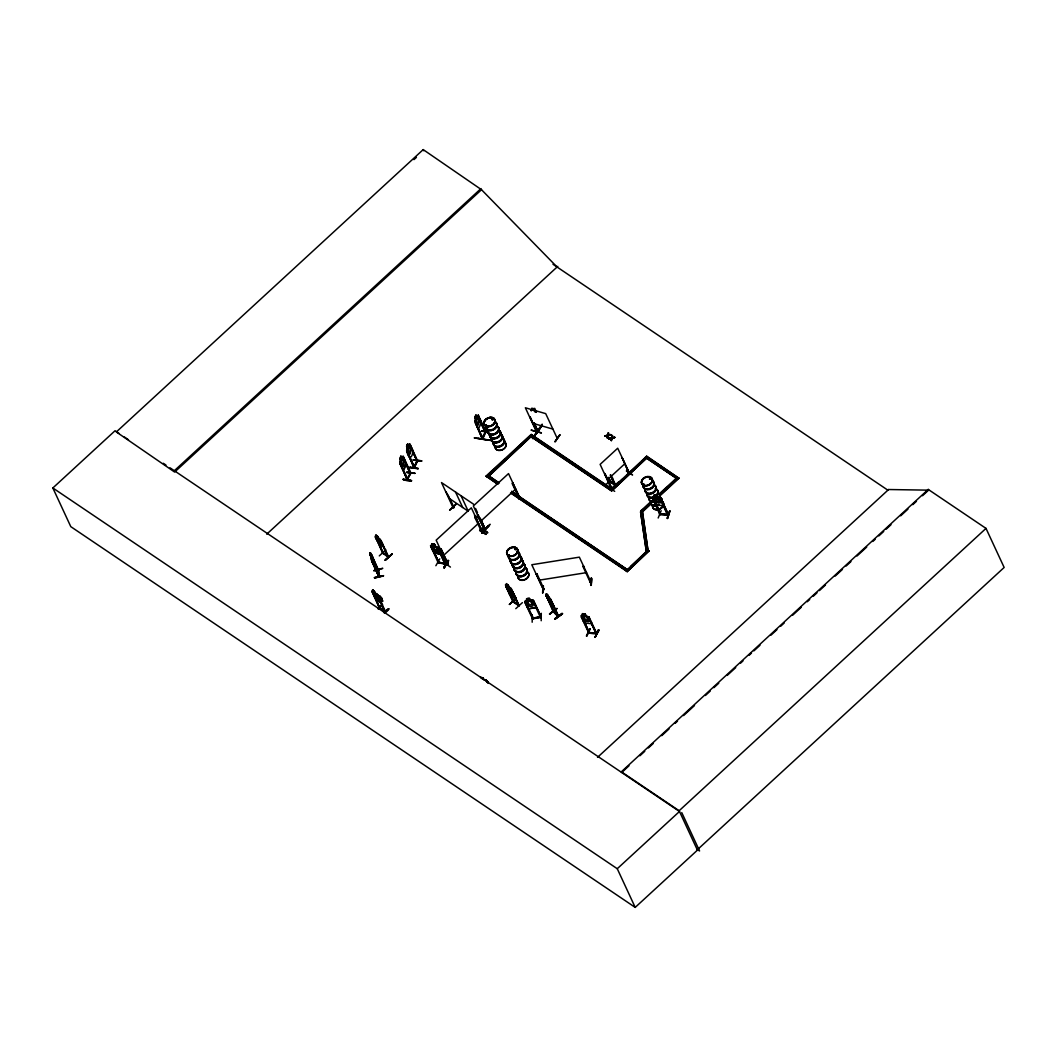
<?xml version="1.0" encoding="UTF-8"?>
<svg xmlns="http://www.w3.org/2000/svg" width="1057" height="1057" viewBox="0 0 1057 1057"><rect width="100%" height="100%" fill="white"/><g stroke="black" fill="none" stroke-linecap="round" stroke-linejoin="round"><path stroke-width="1.5" d="M444.31 562.773L450.441 567.081M481.609 528.804L487.739 532.82L481.503 528.526M535.82 605.555L535.701 607.564L528.923 608.806L527.047 607.101M535.82 605.476L535.793 607.616L528.923 608.74M412.891 451.947L412.296 449.225L412.891 451.947C410.393 466.243 403.061 447.415 409.323 444.297M406.747 449.82L406.628 451.233M475.095 420.95L482.639 439.065L475.069 422.298L474.963 420.911L478.319 415.242L481.199 423.051L478.596 428.627L477.381 427.464M525.461 601.116L524.668 601.909L532.569 618.9L533.375 618.689L526.109 602.992L525.303 603.124L533.389 618.437L533.032 617.83L532.398 618.609L541.316 617.05M527.417 600.852C523.849 598.262 530.799 596.848 530.138 600.376L531.909 600.667L533.547 604.221L532.794 606.005L530.059 606.48L527.892 605.212L526.241 601.658L527.417 600.772L525.395 601.05L533.375 600.495M532.213 599.94L530.218 600.284L529.332 598.315M532.173 622.229L532.305 614.883M533.243 601.75L534.049 601.605L533.243 601.75L540.497 617.513L541.303 617.301L533.455 600.376L532.213 599.861M533.204 618.041L540.061 616.667M540.048 616.905L540.497 617.473L540.114 616.601M541.197 620.736L541.276 613.285M629.219 472.677L617.711 448.221L600.125 464.393L611.633 489.299M536.163 573.885L536.969 573.753L536.163 573.885L543.351 589.357L544.223 589.172L543.258 589.37M542.598 593.109L542.954 585.961M543.417 585.922L542.902 592.752M543.866 588.643L544.038 589.568L543.179 588.709M582.922 566.446L583.728 566.314L582.922 566.446L590.176 582.209L590.982 582.011L579.355 557.158L531.79 564.742L543.417 589.661L544.144 589.476L536.969 573.753M589.806 581.773L590.004 581.918M590.929 582.063L589.766 581.324M590.718 585.142C590.321 570.925 592.937 581.575 590.665 585.142M590.81 585.459L591.603 578.192L591.286 585.353M374.839 595.329L374.786 596.61L379.41 601.975L374.773 595.395L376.86 594.43L382.436 600.389L382.885 601.195L380.718 602.226M373.28 558.321L370.809 553.168L378.604 570.569L377.957 569.313M378.142 570.04L377.944 569.419M378.816 576.739L378.419 569.842M378.446 575.655L379.199 576.091L378.538 576.118M541.554 425.667L537.775 431.956L533.851 423.447M475.795 419.312L474.831 417.396L476.02 415.031L476.892 417.079L475.927 415.018L474.831 417.396L475.61 421.109L477.262 424.663L478.517 425.006L479.389 420.078L477.738 416.524L476.813 416.92M473.576 504.215L441.496 482.573L453.03 507.545L453.136 506.633M452.977 507.492L453.585 507.796L452.938 506.62L453.889 507.585L446.094 491.756M608.277 477.354L609.876 481.807L609.202 480.856L615.584 485.071M609.519 480.658L609.189 480.961M615.359 484.555C616.733 486.524 602.146 475.742 615.187 484.833M614.844 485.031L610.272 475.148M512.724 601.248L519.172 605.582L511.377 588.802M513.768 601.935L505.814 586.305L512.989 601.882L518.947 605.793L511.707 590.282M513.411 601.777L518.828 604.895M511.39 589.7L518.828 605.806L518.855 604.934M371.879 591.14L377.772 595.025L385.514 611.778L379.423 607.18M379.357 607.986L385.277 611.99L377.732 595.897M384.774 610.787L384.669 611.686L376.728 594.325L372.645 589.766L373.557 591.841M551.662 602.16L551.529 602.886L548.424 599.094L546.35 593.69L550.01 598.606L558.36 616.39L550.922 600.244M529.887 416.934L537.3 432.749L530.244 417.039M557.026 437.942L545.703 413.631L525.369 407.777L536.903 432.736L537.273 432.102M387.906 557.013L380.969 541.224L388.5 557.33L382.634 553.168L383.295 553.591L375.658 536.11M383.48 553.3L382.621 552.349L383.11 553.181M387.945 556.973L388.011 556.114M388.408 556.51L380.943 540.338L375.526 536.097L376.86 537.101L375.882 535.08L380.005 539.347M388.685 557.039L382.726 552.388M486.682 425.403L485.784 425.641L486.286 425.191M486.339 425.178L485.916 425.099M493.236 419.431L492.364 419.167M493.54 419.444L492.813 418.717L492.1 419.55M491.426 437.809L491.888 437.492M499.935 433.489A5.893 4.294 -24.9 0 1 501.89 438.959A5.893 4.294 -24.9 0 1 494.716 442.421A5.893 4.294 -24.9 0 1 491.505 437.558L491.571 437.202M508.417 555.11L509.263 554.7L508.879 555.427M508.866 555.017L508.43 555.216M514.878 549.138L515.671 548.345M514.191 567.081L514.138 567.067A5.893 4.294 -24.9 0 0 520.797 571.652A5.893 4.294 -24.9 0 0 523.757 563.672M643.938 484.159L643.436 484.886L643.488 484.225M649.976 478.121L649.447 479.085M650.425 478.927L649.645 478.372M650.187 478.874L650.531 477.975M649.923 477.989L650.808 478.729M649.527 496.288L649.064 496.949M407.857 479.508L400.378 463.917L407.222 480.116L410.909 472.981L403.245 456.307L401.726 458.13L400.947 456.096L399.744 458.461L400.629 460.363L399.85 463.415L407.5 480.155C406.535 479.627 409.138 475.756 410.499 473.734L403.364 457.496L410.341 473.1M410.565 473.628L410.169 472.466M410.222 473.589L406.324 465.186M414.027 467.789L417.383 460.191L417.687 460.799L414.278 467.974L407.156 451.749L414 467.934L414.37 467.141M414.635 467.326L407.447 451.788M417.092 461.156L417.092 460.152M482.666 438.245L482.336 437.77M485.692 431.296L482.269 439.025L475.452 422.853L482.996 438.338L482.322 438.523M485.255 432.604L485.401 431.256M403.074 479.297C409.772 482.705 418.255 480.446 403.074 479.297L411.424 480.71M403.166 479.614L411.49 480.658M409.944 467.498L418.083 468.806M418.202 468.542L409.852 467.128L409.812 467.828M478.16 438.219C521.669 445.592 446.358 433.291 486.379 439.923M510.941 592.343L510.663 593.73L511.284 594.126L511.535 593.017L514.125 596.003L511.76 592.871M416.709 460.799L417.634 460.852L409.905 444.231M378.38 597.879L378.102 598.738L376.279 597.482L372.936 591.735L373.623 591.775M550.842 599.411L558.611 616.191L553.577 611.422L545.795 594.734L554.079 611.911L546.39 595.95L553.247 611.659L558.255 616.337M557.819 616.006C548.477 604.644 557.383 617.962 557.871 615.082M512.037 591.682L511.76 592.541L508.232 589.119L506.29 583.583L510.399 588.128L518.287 605.436M537.458 432.511L536.837 431.824M513.821 595.342L513.53 596.201L511.667 594.985L508.311 589.251L509.012 589.278M607.537 435.127L608.303 432.828L608.317 435.286L610.959 434.837L608.211 435.761L607.445 438.021L607.418 435.603L604.829 436.026L607.537 435.127L604.829 436.026M607.683 435.444L608.303 432.828M607.445 438.021L608.052 435.431L610.959 434.837M611.435 437.757L612.214 435.458L612.228 437.915L614.857 437.466L612.109 438.391L611.342 440.65L611.329 438.232L608.726 438.668L611.435 437.757L608.726 438.668M611.593 438.074L612.214 435.458M611.342 440.65L611.963 438.074L614.857 437.466M606.969 437.69L607.418 435.603M608.317 435.286L608.792 433.145M610.867 440.333L611.329 438.232M612.228 437.915L612.69 435.788M660.083 514.587L652.935 498.785L653.702 498.825L660.876 514.548L659.938 514.548L652.341 497.517L654.798 502.63M660.863 514.27L653.702 498.825M660.427 499.433L661.286 499.208L660.427 499.433L667.667 514.97L668.46 514.931L660.638 498.019A5.8 4.228 -24.9 0 1 661.748 501.996M658.181 517.996L661.167 510.69M657.586 497.239L656.727 495.257L653.9 495.178L654.917 497.16L652.42 497.636L653.081 496.975L660.717 498.006L668.553 514.68C648.377 512.315 668.5 517.084 668.011 514.402L667.403 514.415M660.625 513.728L659.687 513.979M660.691 514.151L667.35 514.363M667.258 514.363L667.68 514.931L660.506 499.168M667.641 518.458C674.34 495.561 662.448 533.653 669.927 511.139M669.755 510.875L667.099 518.168M656.701 495.337L660.889 501.494L660.189 502.934L657.586 502.788L655.485 501.177L653.834 497.636A5.774 4.202 -24.9 0 0 655.195 496.896M654.679 502.709C655.67 505.457 664.523 507.043 663.056 503.185M659.476 497.345L660.717 498.006M541.237 432.749C529.623 429.922 525.725 428.442 541.409 433.013M614.698 491.36L608.568 487.066M614.5 484.436L615.082 484.806M615.702 485.15L611.052 475.306M512.936 601.737L513.543 602.146L505.444 584.891L511.363 588.894L510.491 587.718M379.899 608.317L372.408 592.277L379.384 608.026L379.027 607.339M537.511 431.732L537.709 430.543M537.802 431.23L534.274 422.826M447.164 564.398L448.168 564.015M488.426 525.646L488.915 526.188L482.124 532.622C506.105 508.351 466.428 546.931 488.479 525.699M484.423 530.112L485.559 530.27L484.872 530.891L473.351 505.959L508.523 473.589L520.07 498.455L512.671 482.851L512.077 483.393L519.41 499.063L519.661 497.688M519.185 498.891L520.136 498.455L519 498.521M406.522 446.279C409.627 441.046 404.818 446.767 407.566 448.181L407.315 450.005L408.953 453.559L410.222 453.889L411.094 448.974L407.632 443.914M400.022 462.015L402.545 456.465M410.803 446.728L417.33 461.539L410.142 445.327M403.43 469.559C408.689 454.325 404.699 474.421 402.241 468.423M407.355 479.442L410.024 473.285M414.185 466.732L416.802 461.116M415.018 465.727L417.119 460.931M414.859 473.43L406.588 472.387L414.74 473.087M478.425 417.119L478.729 416.471L478.147 417.092L485.612 432.59M482.481 437.849L485.097 432.221M483.247 677.867L480.591 677.431L483.247 677.867L484.08 679.823L485.758 680.563M486.022 679.942L484.132 679.77L487.158 680.814L488.374 683.284M581.614 615.227L589.093 616.865M582.447 613.641L584.072 619.547L586.133 621.252L588.657 621.582L589.304 620.248L587.652 616.693L586.014 615.874L585.195 613.919L582.447 613.641L583.372 615.465M588.683 632.826L581.442 617.275L582.315 617.129L589.344 632.905L580.94 615.848L581.68 615.293M588.432 632.231C590.176 632.297 587.454 631.32 589.423 632.892L582.315 617.129M585.195 613.919L585.974 615.954M583.305 620.961L585.116 622.983L591.51 623.749L591.458 621.965M588.643 632.773L596.703 633.817L588.894 618.001L596.782 633.83L589.013 616.878M589.872 628.902L586.437 636.155L589.859 628.941M586.794 636.155L590.176 628.941M589.264 632.456L595.686 633.302M596.003 633.804C598.249 631.795 593.109 635.231 588.657 632.482M596.029 633.777L588.894 618.001M596.637 633.024L595.62 633.183M599.002 630.144L595.131 637.318L598.473 629.813M595.131 637.318L598.407 629.774M611.369 488.73L612.016 488.691M491.901 419.352L492.562 418.889M516.146 549.032L515.367 549.746L514.68 548.821M516.146 549.27L515.975 548.438M652.777 480.961A5.893 4.294 -24.9 0 1 649.817 488.942A5.893 4.294 -24.9 0 1 643.224 484.489L644.057 484.304M650.121 477.804L649.804 478.913M432.894 550.908L430.569 545.729L439.078 562.549L431.111 546.905L438.179 562.72L445.962 564.346L437.994 548.702L438.708 548.86M438.932 553.828L434.572 544.276L431.969 543.708L434.533 544.355L435.352 546.297M431.177 545.253L438.325 547.5L446.107 564.094L437.942 561.795L438.06 562.641M435.458 546.178L436.99 547.13L438.642 550.684L438.047 551.926L435.629 551.41L433.621 549.6L431.969 546.046L432.974 545.689M432.947 550.829L434.665 552.996L440.769 554.317L440.65 552.494M438.946 562.8L431.824 547.064M438.206 562.364L438.127 561.795M438.747 562.39L445.05 563.5M437.994 548.702L445.089 564.2L445.71 563.777M444.402 567.847C457.311 545.98 435.312 582.658 448.023 560.395M444.059 567.754L448.208 560.659M414.476 466.771L414.357 467.881M485.388 432.26L485.665 431.824M541.052 616.733L533.19 618.279M534.432 435.907L539.11 428.706L534.498 435.682M554.951 441.575L559.893 434.955M559.853 434.903L555.057 441.866L559.682 434.85M530.971 410.301L531.882 408.94L531.261 410.935M532.794 410.116L533.798 408.504M533.891 408.623L532.873 410.142L531.935 408.068L535.027 412.005M534.868 409.521L536.176 412.336M417.343 461.46L412.455 451.603M414.067 466.652L414.291 467.234M485.625 431.903L478.451 416.432M482.692 438.946L485.982 431.917L478.319 415.242M447.521 564.808L448.366 564.425L447.626 565.099L436.158 540.167L471.33 507.809L482.943 532.675L482.388 533.177M447.891 563.725L448.366 564.491M482.111 532.992L482.732 532.464M482.005 532.728L482.679 532.107M524.668 601.988L525.395 601.05M493.368 419.55L492.1 419.88M649.632 478.068L649.83 479.204M650.729 478.649L649.817 479.085M655.472 501.097A5.893 4.294 -24.9 0 1 648.879 496.658L649.077 496.42M532.992 618.173L532.411 618.887L541.276 617.341L533.375 600.416M540.92 616.786L540.246 616.588M543.972 588.894L543.166 589.066M590.097 581.905L590.969 581.733M590.665 581.509L589.727 581.601L590.718 581.442M413.379 460.086L421.664 461.116M406.615 472.241L414.886 473.298M481.701 431.177L488.559 432.194M541.897 425.76C515.763 462.9 554.198 405.056 538.211 431.282M537.854 431.824L533.587 423.381M612.201 489.206L604.789 473.523L611.977 489.417M629.14 473.523L622.071 457.615L629.272 473.51M626.378 471.026L632.588 474.963L626.563 470.933M508.1 587.203L512.169 591.788M507.307 588.458L512.341 591.352L515.671 597.496M512.275 591.365L513.292 592.396M511.165 595.976C525.263 606.744 502.577 587.533 511.244 595.91M449.714 510.24L456.294 504.136M440.901 548.874L440.307 549.429L441.113 549.019L448.287 564.597M474.897 517.613L475.69 517.203L474.897 517.613L482.322 533.217M477.5 515.208L478.306 514.799L477.5 515.208L484.991 530.773M519.41 499.063L512.671 482.851M479.812 530.535L486.233 534.208L479.878 530.403M480.935 519.357L485.189 529.121L480.023 518.075M484.344 528.223L485.123 529.081M485.546 530.204L484.608 530.746M519.344 498.415L519.872 497.821M523.426 499.987L518.525 496.764M612.716 478.121L606.229 484.317M612.135 488.017C613.232 486.233 624.476 477.117 615.901 485.52M618.913 482.269L615.293 485.348L618.702 481.926M697.276 849.815L1004.15 567.464L986.009 528.394L928.244 489.431L621.371 771.782L679.149 810.745L697.435 850.145L635.204 907.395L70.793 526.65L52.85 487.977L115.068 430.728L119.084 433.449M423.196 149.605L116.336 431.956L174.63 472.056L481.503 189.705L423.196 149.605L423.725 150.741M174.101 470.933L480.975 188.582M266.721 534.181L557.792 266.364M496.949 483.762L486.048 476.073L531.301 434.44L611.501 488.532M486.273 476.548L505.286 459.055M510.042 454.682L531.301 434.44M488.625 476.245L531.182 436.409L487.436 477.341M443.332 555.638L478.517 523.268M480.525 521.418L515.697 489.061M607.299 479.865L624.898 463.679M659.502 496.222L678.977 478.293L646.673 456.175L610.444 490.197M612.862 487.964L622.573 479.046M627.422 474.58L639.551 463.415M641.982 461.182L646.673 456.175M506.594 586.463L505.814 586.305M508.192 584.983L509.038 586.899M611.607 490.99L646.567 458.143L611.607 490.99L531.605 437.017M513.728 593.994L514.006 595.474L509.382 592.316M509.421 604.432L516.199 598.275M513.279 601.578L512.724 601.314M522.396 602.635L515.776 608.673M651.997 502.432L642.299 511.363L640.568 511.852L646.237 550.723L647.954 550.235L642.524 511.839L641.123 510.571L650.835 501.639M659.317 493.83L676.308 478.2L674.102 480.922M641.348 511.06L643.779 508.827M647.413 505.471L651.059 502.128M659.542 494.319L668.037 486.497M659.277 495.733L678.753 477.817M651.006 504.03L642.524 511.839L641.123 510.571M630.659 566.578L648.007 550.605L642.299 511.363M648.958 550.908L627.197 571.626L648.958 550.908L647.782 550.116L626.035 570.833M597.522 757.341L888.607 489.523L928.574 490.157L928.244 489.431M628.981 765.81L621.714 772.508L621.371 771.782M639.908 755.768L644.757 751.302M648.39 747.946L653.239 743.481M661.735 735.672L669.015 728.973M675.079 723.398L677.497 721.165M683.562 715.589L694.489 705.548M705.402 695.493L710.251 691.04M713.885 687.684L718.747 683.218M727.229 675.41L735.725 667.601M740.574 663.135L743.005 660.902M749.069 655.327L751.487 653.094M753.918 650.861L759.983 645.272M770.897 635.231L776.961 629.655M780.608 626.299L784.241 622.956M792.737 615.148L801.219 607.339M807.284 601.75L809.715 599.517M813.348 596.174L816.995 592.832M819.413 590.599L825.477 585.01M835.189 576.091L842.455 569.393M846.102 566.037L850.951 561.571M857.016 555.995L866.714 547.064M872.778 541.488L875.209 539.255M878.843 535.912L883.705 531.446M886.123 529.213L890.972 524.748M900.683 515.816L907.963 509.13M912.812 504.665L916.445 501.309M922.51 495.733L928.574 490.157M679.149 810.745L986.009 528.394M635.204 907.395L617.262 868.722L679.479 811.472L169.992 467.789M372.183 590.863L379.965 608.356M373.531 591.669L372.566 589.832M372.949 592.647L372.183 592.488M374.178 596.174C374.389 597.443 381.683 604.564 380.071 600.072M376.834 593.915L380.071 600.191M377.706 595.091L379.186 596.544M377.97 608.581L382.396 604.525M378.208 608.713L382.568 604.459L378.3 608.806M384.14 612.571C389.412 606.308 391.328 608.462 384.629 613.113M384.299 612.888L388.712 608.806M413.961 159.633L416.405 157.401M888.607 489.523L887.88 490.184L552.996 264.276M376.873 594.285L377.851 594.999M379.146 596.452L377.851 595.58L376.451 596.307L380.322 600.759L381.736 600.032L380.982 598.751L381.907 598.354L379.899 596.056L379.067 596.518L379.939 596.148M381.141 598.751L381.907 598.354M382.436 600.389L381.048 598.685M380.784 602.305L379.384 601.909M414.093 467.313L407.804 453.149M382.634 553.168L375.763 537.485L383.532 553.379M376.292 537.868L375.526 537.696M377.811 536.467L375.962 535.014M378.697 538.37L381.379 544.025L377.917 540.523L376.279 536.982L376.939 537.035M383.295 545.412C383.4 550.155 374.891 538.713 375.156 536.282M380.005 539.308L383.374 545.465M379.067 543.76L377.613 541.329M379.291 555.903L385.818 549.772M385.131 559.919C406.099 541.58 371.469 572.947 391.896 553.974M385.277 560.184L392.055 554.251M430.529 545.795L431.243 545.32M478.094 514.667L485.361 529.808M482.613 532.49L475.478 517.071M514.825 548.649L515.882 548.385M547.235 595.593L546.271 593.743L548.028 595.263M546.852 596.386L546.139 596.148M548.173 599.847L553.617 605.938L553.181 604.591M550.895 599.438L546.073 594.629M549.442 613.932L556.907 608.409L549.732 614.209M549.64 614.091L556.986 608.607M562.43 613.813C539.149 629.985 577.928 602.596 555.097 619.283M562.047 613.285L554.7 618.741M562.165 613.536L554.872 619.058M444.971 563.341L445.314 563.87M653.834 497.636L654.944 497.081L654.058 495.178M492.76 419.655L492.654 418.783M515.01 548.517L515.618 548.438M515.393 549.481C513.728 549.508 517.639 548.411 515.142 549.349M516.847 495.984L523.07 500.212L517.97 496.962M485.903 534.446L479.653 530.204M385.461 611.633L379.767 607.96L384.854 611.329M604.974 436.356L607.577 435.92M608.872 438.985L611.475 438.563M608.171 434.955L610.814 434.519M612.069 437.585L614.712 437.149M646.012 550.235L647.73 549.746M553.564 611.527L553.009 610.999L553.617 611.408M370.135 555.123L369.924 552.837L371.536 559.985L370.677 553.273L370.809 554.753M378.604 570.569L371.364 554.41L370.848 554.885L369.831 552.864M370.915 557.052L370.267 555.044M373.187 558.281L374.72 566.275L373.901 565.085M378.776 576.765L371.615 560.659L379.199 576.091M371.668 561.28L371.919 560.58M374.231 560.923L374.627 566.301M373.887 570.833L382.793 568.322L373.874 570.569M378.644 569.921L377.944 570.027M378.102 570.238L378.75 576.21L371.615 560.659M374.416 577.598L383.466 575.655L374.429 577.664M383.466 575.655L374.548 577.968L383.493 576.025M609.968 481.794L608.052 477.566M615.253 485.374L610.51 474.937M477.539 415.493L478.293 415.348M409.244 444.376L410.024 444.125L412.349 449.304M526.531 598.949L529.266 598.473M538.978 580.214L586.529 572.63M533.811 408.597L534.736 408.385L536.467 412.296M667.416 514.019L668.222 514.046M445.777 564.346L444.825 563.592M652.843 499.036L653.609 499.076M660.612 513.702L659.766 513.689L660.215 514.217M656.344 495.614L654.666 495.522L656.635 496.248L656.199 495.535M657.52 497.305L659.476 497.411M653.173 499.327L661.55 499.776M480.697 420.356L481.133 423.051M481.82 430.912L487.369 431.613M481.516 430.992L488.585 432.049M408.993 456.333L410.301 457.39M413.221 459.887L421.822 460.852L413.261 459.861M399.744 458.461L402.175 465.727L403.444 466.071L404.316 461.143L400.854 456.082M409.957 467.445L418.268 468.489M402.215 468.515L399.89 463.362M581.442 617.275L582.196 617.38M588.775 618.253L589.515 618.358M599.015 630.157L595.051 637.027M481.305 677.881L483.221 678.726L481.596 678.515M433.264 546.324L435.695 546.852M434.916 549.878L437.347 550.406M440.822 554.238L434.718 552.917L433.026 550.842M430.965 547.156L431.679 547.315M439.765 558.836L435.867 565.72M448.551 560.778L447.957 560.355L443.834 567.45M438.285 562.377L445.962 564.028M532.556 423.249L552.877 429.089M509.804 588.696L508.615 587.903L510.108 589.33M509.302 589.912L511.178 591.127L512.817 594.681L510.954 593.466L507.558 586.225L509.408 587.467L511.06 591.022L509.21 589.78M615.385 485.361L609.453 481.53L608.158 478.61M456.043 503.991L449.635 510.016M481.516 528.5L487.568 532.569M697.528 849.59L699.575 850.951L681.765 812.608M646.897 456.664L678.977 478.293M531.526 434.916L611.726 489.021M611.382 490.501L530.244 436.105M648.007 550.605L649.183 551.397M499.366 483.009L488.493 475.676L498.23 482.573M511.601 491.267L627.316 569.657L511.826 491.743M486.048 476.073L498.085 484.198M511.667 493.355L626.973 571.137M510.544 492.919L627.197 571.626M448.683 498.032L468.238 511.231L461.063 495.759M474.501 515.459L480.763 519.674M508.047 585.023L506.858 584.23L508.338 585.657M516.027 598.341L509.421 604.419M124.449 437.056L128.465 439.765M163.293 463.27L165.975 465.067M52.85 487.977L617.262 868.722M485.969 680.074L488.347 683.364M375.816 598.434L380.414 601.605M380.969 541.224L380.731 541.435M383.347 552.983L387.906 556.246M548.16 595.963L546.865 594.378M481.503 189.705L557.065 267.025M654.706 502.63L656.516 504.651M583.438 620.882L585.182 622.85M373.795 565.019L374.72 566.275M640.568 511.852L646.237 550.723M604.789 473.523L611.963 488.981M534.01 422.747L537.921 431.177M480.103 421.307L485.282 432.63M482.692 437.717L482.97 438.444M547.87 595.329L548.821 597.231M475.544 508.43L477.5 512.645M516.173 598.275L509.566 604.34M505.59 584.891L509.672 593.677M513.094 600.984L513.596 602.186M455.541 492.047L462.728 507.505M448.023 495.099L453.876 507.624M407.619 444.059L408.504 445.962M403.153 456.294L406.113 464.115M441.113 549.019L448.287 564.491M400.378 463.917L407.553 479.389M438.14 548.464L445.169 564.174M432.088 543.787L436.501 553.313M431.969 543.708L432.934 545.769M377.679 536.507L377.97 537.141L376.517 535.674M371.113 555.11L378.3 570.648M370.148 553.683L370.558 555.678M371.443 559.959L379.172 576.739L378.538 569.868M372.685 557.937L373.689 562.72L371.033 557.013M378.617 597.694L378.168 595.791L379.225 598.103L381.564 599.676L379.45 598.645L379.912 600.627L378.855 598.236M513.662 593.942L513.927 595.382M515.591 597.443L515.856 599.055L515.525 597.522M440.61 552.56L440.677 554.238M662.95 503.172L662.977 504.955M519.132 555.784A5.8 4.228 -24.9 0 1 521.061 561.161A5.8 4.228 -24.9 0 1 513.993 564.57A5.8 4.228 -24.9 0 1 510.835 559.787M519.066 555.467A5.893 4.294 -24.9 0 1 521.022 560.937A5.893 4.294 -24.9 0 1 513.847 564.398A5.893 4.294 -24.9 0 1 510.637 559.523M521.775 559.655A5.774 4.202 -24.9 0 1 520.229 566.816A5.774 4.202 -24.9 0 1 512.275 565.416M517.084 551.199A5.893 4.294 -24.9 0 1 519.04 556.669A5.893 4.294 -24.9 0 1 511.865 560.131A5.893 4.294 -24.9 0 1 508.655 555.269M519.912 555.586A5.814 4.228 -24.9 0 1 517.692 563.156A5.814 4.228 -24.9 0 1 510.24 560.25M517.15 551.503A5.814 4.228 -24.9 0 1 519.093 556.894A5.814 4.228 -24.9 0 1 512.011 560.316A5.814 4.228 -24.9 0 1 508.853 555.52M518.961 555.242A5.893 4.294 -24.9 0 1 520.916 560.712A5.893 4.294 -24.9 0 1 513.742 564.174A5.893 4.294 -24.9 0 1 510.544 559.312M517.93 551.318A5.8 4.228 -24.9 0 1 515.71 558.876A5.8 4.228 -24.9 0 1 508.272 555.982M525.884 568.468A5.8 4.228 -24.9 0 1 523.664 576.025A5.8 4.228 -24.9 0 1 516.226 573.132M524.708 567.622A5.893 4.294 -24.9 0 1 526.663 573.092A5.893 4.294 -24.9 0 1 519.489 576.554A5.893 4.294 -24.9 0 1 516.292 571.692M526.439 571.52A5.8 4.228 -24.9 0 1 528.368 576.911A5.8 4.228 -24.9 0 1 521.312 580.319A5.8 4.228 -24.9 0 1 518.155 575.523M527.417 571.811A5.774 4.202 -24.9 0 1 524.51 579.632A5.774 4.202 -24.9 0 1 518.049 575.285M523.862 563.896A5.893 4.294 -24.9 0 1 520.89 571.877A5.893 4.294 -24.9 0 1 514.31 567.424M524.457 567.213A5.814 4.228 -24.9 0 1 526.386 572.617A5.814 4.228 -24.9 0 1 519.304 576.025A5.814 4.228 -24.9 0 1 516.146 571.229M523.915 564.187A5.814 4.228 -24.9 0 1 521.696 571.758A5.814 4.228 -24.9 0 1 514.244 568.864M524.602 567.411A5.893 4.294 -24.9 0 1 526.571 572.881A5.893 4.294 -24.9 0 1 519.397 576.342A5.893 4.294 -24.9 0 1 516.186 571.467M523.572 563.487A5.8 4.228 -24.9 0 1 520.652 571.335A5.8 4.228 -24.9 0 1 514.178 566.962M497.543 426.658A5.8 4.228 -24.9 0 1 495.323 434.202A5.8 4.228 -24.9 0 1 487.885 431.309M497.503 426.341A5.893 4.294 -24.9 0 1 495.244 434.017A5.893 4.294 -24.9 0 1 487.687 431.084M495.522 422.073A5.893 4.294 -24.9 0 1 493.262 429.75A5.893 4.294 -24.9 0 1 485.705 426.817M497.226 425.931A5.814 4.228 -24.9 0 1 494.306 433.793A5.814 4.228 -24.9 0 1 487.805 429.419M495.574 422.377A5.814 4.228 -24.9 0 1 493.355 429.948A5.814 4.228 -24.9 0 1 485.903 427.054M497.398 426.13A5.893 4.294 -24.9 0 1 494.438 434.097A5.893 4.294 -24.9 0 1 487.845 429.657M495.416 421.862A5.893 4.294 -24.9 0 1 493.157 429.538A5.893 4.294 -24.9 0 1 485.599 426.592M495.231 421.664A5.8 4.228 -24.9 0 1 493.011 429.221A5.8 4.228 -24.9 0 1 485.573 426.328M504.017 439.593A5.8 4.228 -24.9 0 1 499.565 446.9A5.8 4.228 -24.9 0 1 493.791 442.288M502.088 438.285A5.8 4.228 -24.9 0 1 503.198 438.814M503.145 438.51A5.893 4.294 -24.9 0 1 500.186 446.49A5.893 4.294 -24.9 0 1 493.593 442.037M500.701 432.392A5.787 4.215 -24.9 0 1 495.033 438.853A5.787 4.215 -24.9 0 1 489.999 434.11M499.38 430.635A5.787 4.215 -24.9 0 1 500.212 431.415M500.04 433.7A5.893 4.294 -24.9 0 1 501.996 439.17A5.893 4.294 -24.9 0 1 494.821 442.645A5.893 4.294 -24.9 0 1 491.611 437.77M502.868 438.087A5.814 4.228 -24.9 0 1 500.648 445.658A5.814 4.228 -24.9 0 1 493.196 442.764M500.106 434.017A5.814 4.228 -24.9 0 1 502.035 439.408A5.814 4.228 -24.9 0 1 494.967 442.83A5.814 4.228 -24.9 0 1 491.796 438.021M503.04 438.285A5.893 4.294 -24.9 0 1 500.08 446.265A5.893 4.294 -24.9 0 1 493.487 441.826M500.886 433.832A5.8 4.228 -24.9 0 1 498.666 441.39A5.8 4.228 -24.9 0 1 491.228 438.496M654.917 485.758A5.8 4.228 -24.9 0 1 652.697 493.315A5.8 4.228 -24.9 0 1 645.259 490.422M654.864 485.44A5.893 4.294 -24.9 0 1 651.905 493.421A5.893 4.294 -24.9 0 1 645.312 488.981M655.459 488.796A5.8 4.228 -24.9 0 1 657.388 494.187A5.8 4.228 -24.9 0 1 650.332 497.596A5.8 4.228 -24.9 0 1 647.175 492.8M655.34 488.585A5.774 4.202 -24.9 0 1 657.256 493.936A5.774 4.202 -24.9 0 1 650.227 497.332A5.774 4.202 -24.9 0 1 647.082 492.562M654.587 485.031A5.814 4.228 -24.9 0 1 651.667 492.906A5.814 4.228 -24.9 0 1 645.166 488.519M652.935 481.477A5.814 4.228 -24.9 0 1 651.389 488.691A5.814 4.228 -24.9 0 1 643.383 487.277M654.759 485.229A5.893 4.294 -24.9 0 1 651.799 493.209A5.893 4.294 -24.9 0 1 645.206 488.757M652.605 480.776A5.8 4.228 -24.9 0 1 649.685 488.625A5.8 4.228 -24.9 0 1 643.198 484.251M662.211 501.48A5.8 4.228 -24.9 0 1 659.304 509.342A5.8 4.228 -24.9 0 1 652.816 504.982M652.816 504.969A5.8 4.228 -24.9 0 0 659.304 509.342A5.8 4.228 -24.9 0 0 662.224 501.507M662.092 501.269A5.774 4.202 -24.9 0 1 659.185 509.091A5.774 4.202 -24.9 0 1 652.724 504.731M658.049 491.492A5.774 4.202 -24.9 0 1 656.384 496.01M652.394 497.939A5.774 4.202 -24.9 0 1 647.373 493.196M655.631 489.219A5.774 4.202 -24.9 0 1 657.56 490.514M655.565 488.968A5.827 4.241 -24.9 0 1 658.049 492.985A5.827 4.241 -24.9 0 1 653.741 497.385M652.301 497.768A5.827 4.241 -24.9 0 1 647.241 492.985M658.432 493.117A5.893 4.294 -24.9 0 1 659.013 498.442M657.48 493.117A5.814 4.228 -24.9 0 1 659.158 498.891M654.217 501.89A5.814 4.228 -24.9 0 1 649.17 497.134M658.247 492.932A5.8 4.228 -24.9 0 1 658.815 498.177M655.327 500.793A5.8 4.228 -24.9 0 1 648.588 497.596M659.013 505.114A5.8 4.228 -24.9 0 1 650.901 502.577M660.506 497.609A5.893 4.294 -24.9 0 1 661.722 501.758M658.934 504.916A5.893 4.294 -24.9 0 1 650.702 502.352M660.414 497.385A5.893 4.294 -24.9 0 1 661.616 501.533M658.828 504.704A5.893 4.294 -24.9 0 1 650.597 502.128M660.242 497.2A5.814 4.228 -24.9 0 1 661.431 501.282M658.683 504.4A5.814 4.228 -24.9 0 1 650.689 502.987M400.894 456.954L400.537 459.015L400.894 456.954M407.672 444.786L407.315 446.834L407.672 444.786M402.109 458.778L401.079 460.997L402.73 464.538L403.761 462.332L402.109 458.778M408.887 446.609L407.857 448.815L409.508 452.37L410.539 450.163L408.887 446.609M475.98 415.89L475.61 417.951L475.98 415.89M477.196 417.713L476.165 419.933L477.817 423.474L478.847 421.267L477.196 417.713M487 681.871L487.739 681.976L487 681.871M507.888 589.938L509.368 592.356L507.888 589.938M378.855 596.729L377.455 597.456L379.318 599.61L380.731 598.883L378.855 596.729M380.071 596.663L381.273 598.051L380.071 596.663M528.923 598.79L527.166 599.094L529.213 599.425L528.923 598.79M530.442 600.931L527.707 601.407L529.359 604.961L532.094 604.472L530.442 600.931M657.837 497.86L655.234 497.715L656.886 501.256L659.489 501.414L657.837 497.86M584.825 614.223L583.2 614.011L585.116 614.857L584.825 614.223M586.305 616.508L583.781 616.178L585.433 619.719L587.956 620.063L586.305 616.508M434.229 544.54L432.67 544.21L434.533 545.174L434.229 544.54M677.471 478.993L645.391 457.351L677.471 478.993M374.389 591.22L373.213 590.414L374.693 591.854L374.389 591.22M375.75 593.664L373.914 592.409L375.565 595.963L377.402 597.205L375.75 593.664M379.027 538.951L377.23 537.669L378.882 541.224L380.679 542.505L379.027 538.951M549.178 597.813L547.618 596.333L550.829 601.367L549.178 597.813M372.791 559.074L371.139 555.52L372.976 561.201L372.791 559.074M519.674 567.424A5.8 4.228 -24.9 0 0 521.894 559.866A5.8 4.228 -24.9 0 1 519.687 567.437A5.8 4.228 -24.9 0 1 512.249 564.544A5.8 4.228 -24.9 0 0 519.674 567.424M510.478 556.048A5.8 4.228 -24.9 0 0 517.586 549.508A5.8 4.228 -24.9 0 0 508.417 548.993A5.8 4.228 -24.9 0 0 510.478 556.048M510.65 556.405A5.774 4.202 -24.9 0 0 517.732 549.878A5.774 4.202 -24.9 0 0 508.602 549.363A5.774 4.202 -24.9 0 0 510.65 556.405A5.787 4.215 -24.9 0 0 517.745 549.891A5.787 4.215 -24.9 0 0 508.602 549.376A5.787 4.215 -24.9 0 0 510.65 556.418M510.544 556.22A5.827 4.241 -24.9 0 0 517.679 549.653A5.827 4.241 -24.9 0 0 508.47 549.125A5.827 4.241 -24.9 0 0 510.544 556.22M519.859 567.807A5.774 4.202 -24.9 0 0 522.066 560.289A5.787 4.215 -24.9 0 1 519.859 567.807A5.787 4.215 -24.9 0 1 512.434 564.927A5.774 4.202 -24.9 0 0 519.859 567.807M496.288 438.074A5.787 4.215 -24.9 0 0 499.195 430.239A5.787 4.215 -24.9 0 1 496.301 438.1A5.787 4.215 -24.9 0 1 489.827 433.74A5.787 4.215 -24.9 0 0 496.288 438.074M487.792 426.394A5.787 4.215 -24.9 0 0 494.887 419.867A5.787 4.215 -24.9 0 0 485.731 419.352A5.827 4.241 -24.9 0 0 487.779 426.433A5.827 4.241 -24.9 0 0 494.927 419.867A5.827 4.241 -24.9 0 0 485.718 419.338A5.787 4.215 -24.9 0 0 487.792 426.394M496.169 437.823A5.787 4.215 -24.9 0 0 499.076 429.988A5.787 4.215 -24.9 0 1 496.182 437.836A5.787 4.215 -24.9 0 1 489.708 433.476A5.787 4.215 -24.9 0 0 496.169 437.823M487.951 426.751A5.787 4.215 -24.9 0 0 495.046 420.224A5.787 4.215 -24.9 0 0 485.903 419.708A5.787 4.215 -24.9 0 0 487.951 426.751M487.845 426.566A5.827 4.241 -24.9 0 0 494.98 419.999A5.827 4.241 -24.9 0 0 485.771 419.47A5.827 4.241 -24.9 0 0 487.845 426.566M502.524 449.701A5.787 4.215 -24.9 0 0 504.731 442.156A5.787 4.215 -24.9 0 1 502.511 449.687A5.787 4.215 -24.9 0 1 495.099 446.82A5.787 4.215 -24.9 0 0 502.511 449.687M645.153 485.507A5.8 4.228 -24.9 0 0 652.261 478.953A5.8 4.228 -24.9 0 0 643.092 478.438A5.8 4.228 -24.9 0 0 645.153 485.507M645.325 485.85A5.774 4.202 -24.9 0 0 652.407 479.336A5.787 4.215 -24.9 0 0 643.264 478.808A5.787 4.215 -24.9 0 0 645.325 485.85A5.787 4.215 -24.9 0 0 652.42 479.323A5.774 4.202 -24.9 0 0 643.277 478.821A5.774 4.202 -24.9 0 0 645.325 485.85"/></g></svg>
